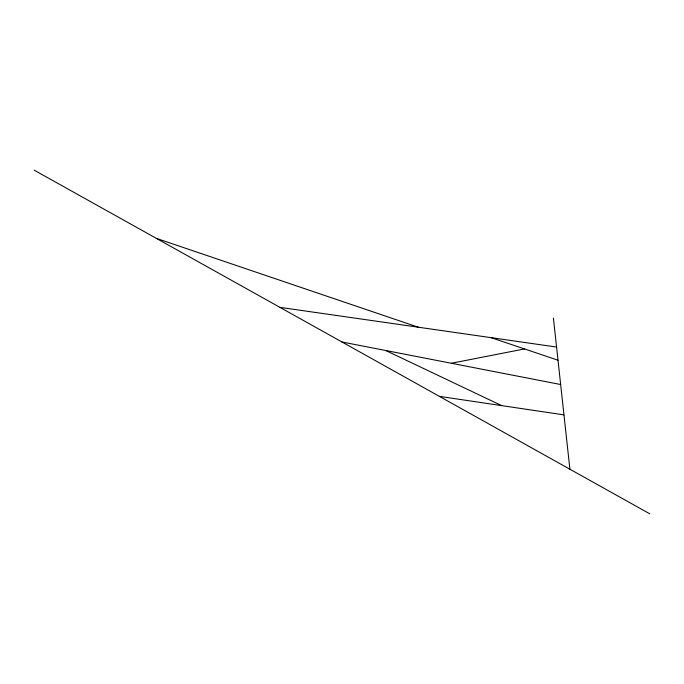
<?xml version="1.0" encoding="UTF-8"?>
<svg xmlns="http://www.w3.org/2000/svg" width="684" height="684" viewBox="0 0 684 684"><rect width="100%" height="100%" fill="white"/><g stroke="black" fill="none" stroke-linecap="round" stroke-linejoin="round"><path stroke-width="1.03" d="M451.329 363.264L524.525 348.934M279.936 307.355L556.571 347.053M439.393 396.369L563.967 414.872M342 342L560.658 384.519M491.035 337.648L558.007 360.229M156.285 238.331L418.257 327.2M385.708 350.499L501.68 405.621M34.2 170.179L649.8 513.821M553.407 318.043L569.9 469.215"/></g></svg>
